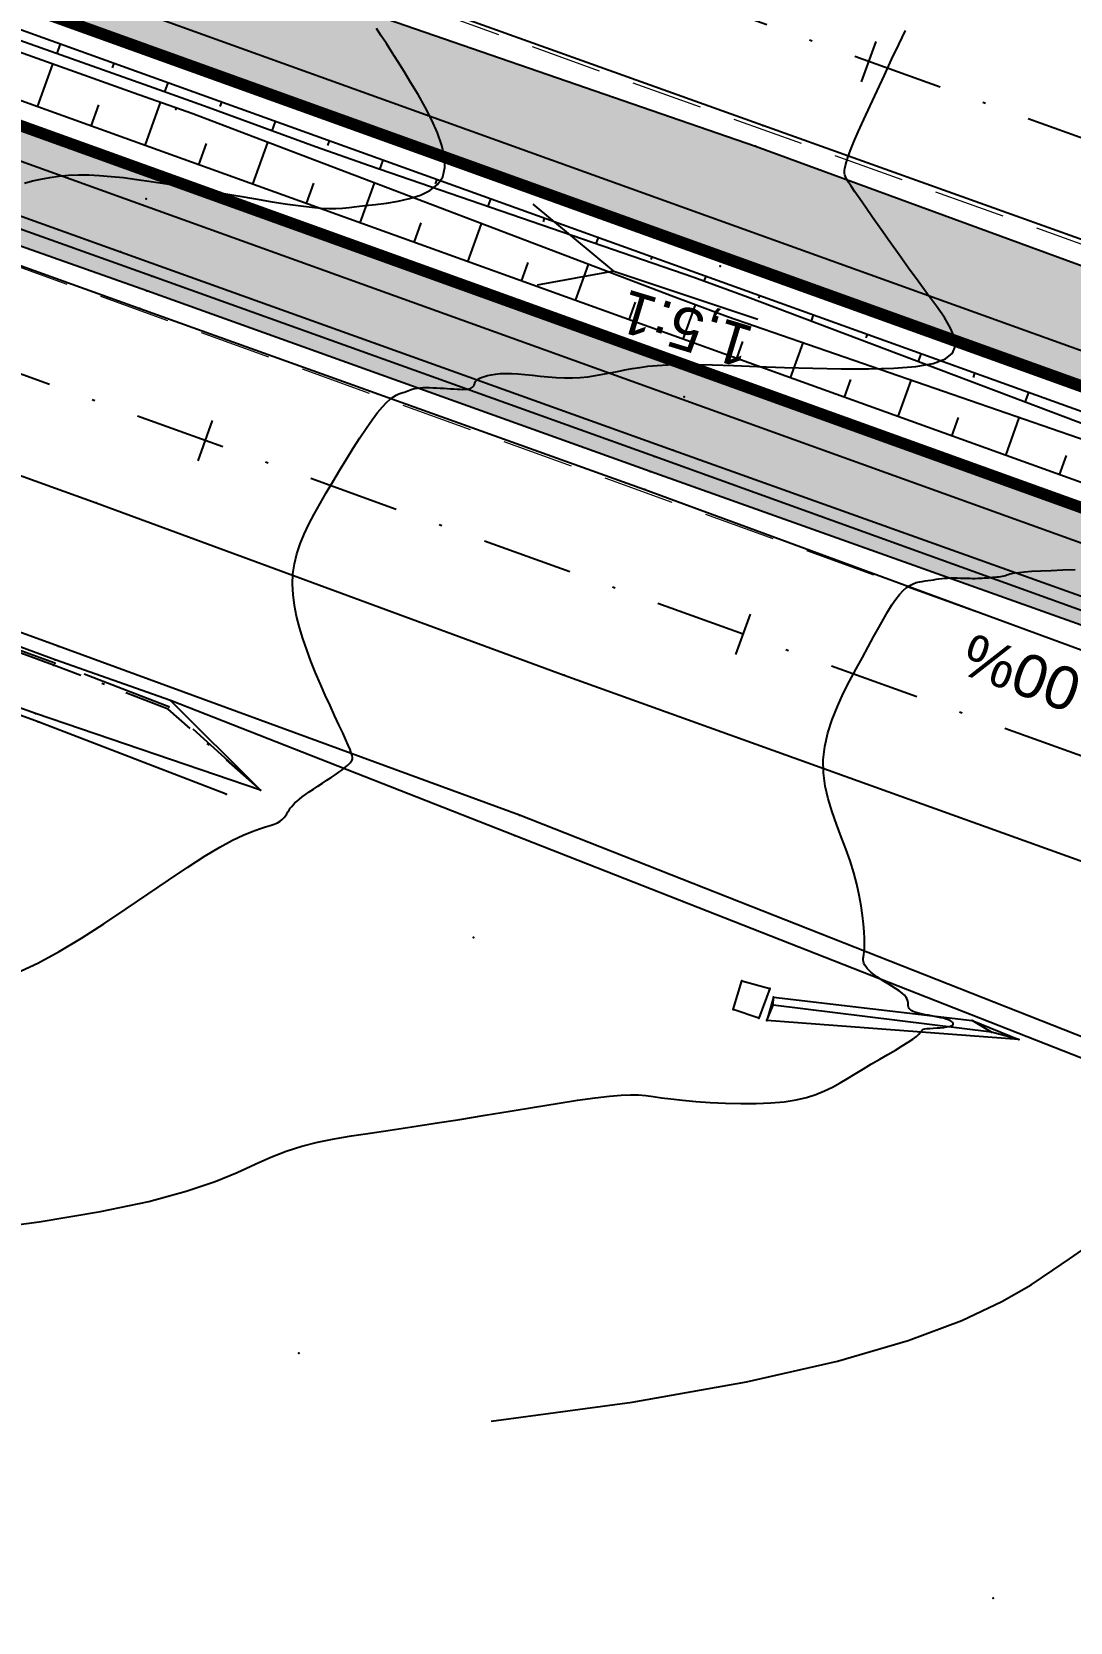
# Model space of a CAD drawing. Header units: metres. Extents: x 820373 to 834957, y 7564678 to 7566875.
# Drawn here: x 821562.4 to 821598.8, y 7564844.2 to 7564899.8 of the extents above; entities that cross this region are included whole.
import ezdxf
from ezdxf.enums import TextEntityAlignment as Align

# ---------------------------------------------------------------- set-up
doc = ezdxf.new("R2010")
doc.units = ezdxf.units.M
for name, pattern in [('XREF_GEO$0$DASHDOT', [25.4, 12.7, -6.35, 0, -6.35]), ('XREF_GEO$0$DASHED2', [0.375, 0.25, -0.125]), ('XREF_GEO$0$DGNStyle3', [83.551646, 59.679747, -23.871899]), ('XREF_TOP$0$DASHDOT', [25.4, 12.7, -6.35, 0, -6.35])]:
    doc.linetypes.add(name, pattern=pattern)
for name, color, linetype in [('XREF_GEO$0$F-HZ-ACOSTAMENTO', 73, 'Continuous'), ('XREF_GEO$0$F-HZ-BARREIRA', 107, 'Continuous'), ('XREF_GEO$0$F-HZ-BORDO', 165, 'Continuous'), ('XREF_GEO$0$F-HZ-EIXO', 42, 'XREF_GEO$0$DASHDOT'), ('XREF_GEO$0$F-HZ-ESTACA', 73, 'Continuous'), ('XREF_GEO$0$F-HZ-OFFSET', 11, 'Continuous'), ('XREF_GEO$0$F-HZ-OFFSET-ATERRO', 42, 'Continuous'), ('XREF_GEO$0$F-HZ-SUPER', 42, 'Continuous'), ('XREF_GEO$0$F-HZ-TEXTO', 73, 'Continuous'), ('XREF_PAV$0$P-TH01_FXAD_227.95_237.15_C_PAV.TIPO-V', 214, 'Continuous'), ('XREF_PAV$0$P-TH01_FXAD_230.75_240.70_D_PAV.TIPO-V', 214, 'Continuous'), ('XREF_TOP$0$T-HD-VALETA_SARJETA', 132, 'Continuous'), ('XREF_TOP$0$T-HM-COTA', 252, 'Continuous'), ('XREF_TOP$0$T-HM-CURVA_INTERMEDIÁRIA', 252, 'Continuous'), ('XREF_TOP$0$T-HM-CURVA_MESTRA', 23, 'Continuous'), ('XREF_TOP$0$T-IU-CAIXA', 23, 'Continuous'), ('XREF_TOP$0$T-OA-DEFENSA', 31, 'Continuous'), ('XREF_TOP$0$T-SI-FAIXA', 23, 'Continuous'), ('XREF_TOP$0$T-SV-CALÇAMENTO', 23, 'Continuous'), ('XREF_TOP$0$T-SV-GUARD_RAIL', 23, 'Continuous'), ('XREF_TOP$0$T-SV-GUIA', 23, 'XREF_TOP$0$DASHDOT'), ('XREF_TOP$0$T-SV-PÉ_GUIA', 23, 'XREF_TOP$0$DASHDOT'), ('XREF_TOP$0$T-SV-RUA_PAVIMENTADA', 23, 'Continuous')]:
    doc.layers.add(name, color=color, linetype=linetype)
doc.layers.add('XREF_GEO$0$F-HZ-ARRED-VALETA', color=11, linetype='Continuous', lineweight=0)
doc.layers.add('XREF_GEO$0$F-HZ-FAIXA', color=11, linetype='XREF_GEO$0$DGNStyle3', lineweight=0)
doc.styles.add('XREF_GEO$0$ARIAL', font='arial.ttf')

# ---------------------------------------------------------------- blocks, each defined once
blk = doc.blocks.new('XREF_TOP$0$PONTO')
at = {"layer": 'XREF_TOP$0$T-HM-COTA'}
blk.add_point((0, 0), dxfattribs=at)
blk = doc.blocks.new('XREF_TOP')
at = {"layer": 'XREF_TOP$0$T-OA-DEFENSA', "transparency": 33554610}
h = blk.add_hatch(dxfattribs=at)
h.set_pattern_fill('AR-CONC', color=256, scale=0.25)
h.set_pattern_definition([(50, (0, 0), (1.7931504565, -0.15688033746), [0.1875, -2.0625]), (355, (0, 0), (-0.34687833403, 1.88048033425), [0.15, -1.65]), (100.45144446, (0.1494, -0.013), (1.4462721168, 1.72359997742), [0.15935048, -1.75285528]), (46.1842, (0, 0.5), (2.6681033267, -0.413798202), [0.28125, -3.09375]), (96.63563549, (0.2223, 0.4655), (2.3366548642, 2.4352965019), [0.239025855, -2.6292844]), (351.18416399, (0, 0.5), (2.3366548626, 2.4352965007), [0.225, -2.4750000025]), (21, (0.25, 0.375), (1.4922676303, -1.00654722666), [0.1875, -2.0625]), (326, (0.25, 0.375), (0.6082883298, 1.8128751126), [0.15, -1.65]), (71.45144474, (0.3744, 0.2911), (2.10055594182, 0.806327882), [0.159350475, -1.75285528]), (37.5, (0, 0), (0.030399638293, 0.83223463458), [0, -1.63, 0, -1.675, 0, -1.65625]), (7.5, (0, 0), (0.65767384361, 0.98602927971), [0, -0.955, 0, -1.5925, 0, -0.63125]), (327.5, (-0.5575, 0), (1.33455609043, -0.056387179336), [0, -0.625, 0, -1.95, 0, -2.5875]), (317.5, (-0.8075, 0), (1.45796542336, 0.25026245583), [0, -0.8125, 0, -1.295, 0, -1.8375])])
h.paths.add_polyline_path([(821172.574, 7565033.444), (821172.429, 7565033.04), (821190.536, 7565026.586), (821208.404, 7565020.208), (821226.574, 7565013.634), (821246.931, 7565006.231), (821265.304, 7564999.639), (821282.189, 7564993.678), (821304.076, 7564985.676), (821321.881, 7564979.311), (821341.651, 7564972.154), (821360.312, 7564965.422), (821378.22, 7564959.057), (821396.629, 7564952.39), (821418.184, 7564944.679), (821437.102, 7564937.89), (821455.234, 7564931.345), (821474.165, 7564924.527), (821491.7, 7564918.232), (821509.747, 7564911.684), (821528.163, 7564905.101), (821548.58, 7564897.727), (821566.649, 7564891.261), (821584.234, 7564884.946), (821607.538, 7564876.54), (821625.681, 7564869.957), (821643.393, 7564863.626), (821662.119, 7564856.809), (821680.072, 7564850.545), (821701.679, 7564842.692), (821720.022, 7564836.174), (821738.15, 7564829.562), (821756.034, 7564823.201), (821773.408, 7564816.895), (821796.267, 7564808.374), (821809.665, 7564803.38), (821809.93, 7564803.685), (821795.731, 7564808.991), (821773.86, 7564817.146), (821755.213, 7564823.876), (821737.897, 7564830.132), (821718.44, 7564837.056), (821701.072, 7564843.311), (821678.007, 7564851.629), (821661.079, 7564857.674), (821641.585, 7564864.709), (821624.397, 7564870.958), (821606.792, 7564877.336), (821584.88, 7564885.176), (821565.558, 7564892.111), (821548.772, 7564898.134), (821529.124, 7564905.299), (821509.708, 7564912.285), (821489.689, 7564919.488), (821471.871, 7564925.977), (821453.576, 7564932.462), (821436.443, 7564938.613), (821417.687, 7564945.326), (821394.707, 7564953.597), (821377.621, 7564959.792), (821359.587, 7564966.28), (821340.149, 7564973.165), (821322.365, 7564979.56), (821301.966, 7564986.976), (821282.242, 7564994.094), (821263.992, 7565000.725), (821245.445, 7565007.414), (821226.056, 7565014.586), (821208.678, 7565020.567), (821189.899, 7565027.261)])
at = {"layer": 'XREF_TOP$0$T-HD-VALETA_SARJETA'}
for points in [[(821584.079, 7564884.425, 839.466), (821566.468, 7564890.746, 838.472), (821548.419, 7564897.121, 837.385), (821548.58, 7564897.727, 837.289)], [(821570.452, 7564873.281, 838.939), (821567.296, 7564876.416, 838.658), (821563.271, 7564877.832, 838.397), (821543.512, 7564885.12, 837.2), (821524.625, 7564891.765, 836.162)], [(821809.665, 7564803.38, 851.144), (821809.528, 7564803.153, 851.119), (821796.225, 7564808.081, 850.588), (821773.322, 7564816.464, 849.592), (821755.951, 7564822.705, 848.805), (821737.905, 7564829.178, 847.945), (821719.889, 7564835.708, 847.039), (821701.472, 7564842.254, 845.998), (821679.836, 7564850.1, 844.741), (821662.013, 7564856.466, 843.667), (821643.271, 7564863.14, 842.629), (821625.457, 7564869.557, 841.616), (821607.368, 7564876.121, 840.667), (821584.079, 7564884.425, 839.466)], [(821588.397, 7564866.037, 839.687), (821595.339, 7564865.217, 840.1)], [(821596.025, 7564864.814, 840.17), (821588.379, 7564865.762, 839.097)], [(821596.973, 7564864.553, 840.19), (821588.167, 7564865.216, 839.665)]]:
    blk.add_polyline3d(points, dxfattribs=at)
for points in [[(821588.167, 7564865.216, 839.665), (821588.379, 7564865.762, 839.097), (821588.397, 7564866.037, 839.687)], [(821596.973, 7564864.553, 840.19), (821596.025, 7564864.814, 840.17), (821595.339, 7564865.217, 840.1)]]:
    blk.add_polyline3d(points, close=True, dxfattribs=at)
at = {"layer": 'XREF_TOP$0$T-HM-CURVA_INTERMEDIÁRIA', "flags": 128}
for points in [[(821562.198, 7564894.518), (821562.473, 7564894.589), (821562.766, 7564894.653), (821563.076, 7564894.71), (821563.4, 7564894.755), (821563.736, 7564894.787), (821564.082, 7564894.802), (821564.443, 7564894.8), (821564.823, 7564894.783), (821565.226, 7564894.751), (821565.658, 7564894.705), (821566.124, 7564894.644), (821566.627, 7564894.571), (821567.174, 7564894.485), (821567.764, 7564894.387), (821568.386, 7564894.282), (821569.023, 7564894.173), (821569.659, 7564894.064), (821570.277, 7564893.96), (821570.86, 7564893.864), (821571.393, 7564893.781), (821571.859, 7564893.715), (821572.247, 7564893.668), (821572.569, 7564893.639), (821572.844, 7564893.627), (821573.088, 7564893.629), (821573.32, 7564893.642), (821573.557, 7564893.665), (821573.816, 7564893.695), (821574.116, 7564893.729), (821574.468, 7564893.768), (821574.858, 7564893.817), (821575.264, 7564893.884), (821575.666, 7564893.975), (821576.044, 7564894.098), (821576.376, 7564894.26), (821576.642, 7564894.47), (821576.822, 7564894.733), (821576.899, 7564895.055), (821576.885, 7564895.426), (821576.793, 7564895.835), (821576.64, 7564896.27), (821576.44, 7564896.719), (821576.209, 7564897.169), (821575.962, 7564897.61), (821575.714, 7564898.028), (821575.478, 7564898.416), (821575.257, 7564898.771), (821575.049, 7564899.097), (821574.854, 7564899.396), (821574.673, 7564899.67), (821574.504, 7564899.92)], [(821561.921, 7564866.889), (821562.663, 7564867.225), (821563.409, 7564867.633), (821564.183, 7564868.098), (821564.969, 7564868.601), (821565.751, 7564869.121), (821566.512, 7564869.639), (821567.236, 7564870.134), (821567.907, 7564870.586), (821568.509, 7564870.975), (821569.03, 7564871.287), (821569.473, 7564871.527), (821569.846, 7564871.707), (821570.157, 7564871.837), (821570.413, 7564871.929), (821570.622, 7564871.995), (821570.792, 7564872.044), (821570.93, 7564872.09), (821571.044, 7564872.14), (821571.137, 7564872.195), (821571.213, 7564872.255), (821571.275, 7564872.319), (821571.327, 7564872.384), (821571.371, 7564872.45), (821571.411, 7564872.516), (821571.451, 7564872.581), (821571.493, 7564872.643), (821571.54, 7564872.705), (821571.593, 7564872.766), (821571.654, 7564872.829), (821571.727, 7564872.895), (821571.811, 7564872.966), (821571.91, 7564873.043), (821572.025, 7564873.127), (821572.157, 7564873.219), (821572.302, 7564873.317), (821572.456, 7564873.419), (821572.614, 7564873.523), (821572.771, 7564873.626), (821572.922, 7564873.725), (821573.062, 7564873.818), (821573.187, 7564873.904), (821573.292, 7564873.979), (821573.38, 7564874.045), (821573.451, 7564874.103), (821573.508, 7564874.153), (821573.553, 7564874.197), (821573.588, 7564874.237), (821573.615, 7564874.272), (821573.636, 7564874.306), (821573.653, 7564874.338), (821573.663, 7564874.375), (821573.664, 7564874.423), (821573.653, 7564874.489), (821573.627, 7564874.577), (821573.584, 7564874.695), (821573.521, 7564874.849), (821573.434, 7564875.044), (821573.324, 7564875.285), (821573.192, 7564875.569), (821573.044, 7564875.887), (821572.884, 7564876.235), (821572.716, 7564876.605), (821572.546, 7564876.991), (821572.378, 7564877.388), (821572.216, 7564877.788), (821572.065, 7564878.187), (821571.928, 7564878.583), (821571.809, 7564878.974), (821571.71, 7564879.361), (821571.636, 7564879.742), (821571.588, 7564880.117), (821571.57, 7564880.485), (821571.586, 7564880.845), (821571.637, 7564881.198), (821571.721, 7564881.545), (821571.836, 7564881.89), (821571.978, 7564882.235), (821572.144, 7564882.584), (821572.33, 7564882.938), (821572.534, 7564883.302), (821572.752, 7564883.678), (821572.982, 7564884.066), (821573.218, 7564884.461), (821573.457, 7564884.854), (821573.695, 7564885.236), (821573.927, 7564885.599), (821574.149, 7564885.934), (821574.356, 7564886.232), (821574.546, 7564886.485), (821574.713, 7564886.687), (821574.861, 7564886.843), (821574.989, 7564886.959), (821575.102, 7564887.042), (821575.2, 7564887.099), (821575.286, 7564887.137), (821575.362, 7564887.164), (821575.43, 7564887.185), (821575.492, 7564887.206), (821575.551, 7564887.229), (821575.607, 7564887.251), (821575.665, 7564887.274), (821575.725, 7564887.295), (821575.79, 7564887.314), (821575.862, 7564887.331), (821575.944, 7564887.344), (821576.036, 7564887.354), (821576.138, 7564887.359), (821576.247, 7564887.362), (821576.363, 7564887.361), (821576.484, 7564887.358), (821576.608, 7564887.353), (821576.733, 7564887.346), (821576.858, 7564887.338), (821576.981, 7564887.33), (821577.101, 7564887.321), (821577.216, 7564887.313), (821577.326, 7564887.306), (821577.428, 7564887.301), (821577.522, 7564887.299), (821577.607, 7564887.301), (821577.68, 7564887.307), (821577.742, 7564887.318), (821577.794, 7564887.334), (821577.835, 7564887.352), (821577.868, 7564887.374), (821577.893, 7564887.398), (821577.912, 7564887.424), (821577.926, 7564887.45), (821577.936, 7564887.476), (821577.944, 7564887.501), (821577.952, 7564887.526), (821577.961, 7564887.551), (821577.975, 7564887.576), (821577.997, 7564887.602), (821578.027, 7564887.629), (821578.069, 7564887.657), (821578.125, 7564887.687), (821578.198, 7564887.72), (821578.287, 7564887.752), (821578.395, 7564887.783), (821578.521, 7564887.812), (821578.666, 7564887.835), (821578.831, 7564887.851), (821579.017, 7564887.859), (821579.225, 7564887.857), (821579.453, 7564887.843), (821579.7, 7564887.821), (821579.961, 7564887.794), (821580.234, 7564887.765), (821580.514, 7564887.738), (821580.797, 7564887.716), (821581.081, 7564887.703), (821581.361, 7564887.702), (821581.634, 7564887.716), (821581.902, 7564887.743), (821582.165, 7564887.78), (821582.425, 7564887.825), (821582.682, 7564887.874), (821582.939, 7564887.926), (821583.196, 7564887.977), (821583.455, 7564888.026), (821583.72, 7564888.069), (821584.004, 7564888.105), (821584.322, 7564888.134), (821584.691, 7564888.154), (821585.126, 7564888.166), (821585.644, 7564888.167), (821586.26, 7564888.158), (821586.99, 7564888.137), (821587.84, 7564888.104), (821588.779, 7564888.068), (821589.766, 7564888.035), (821590.759, 7564888.013), (821591.719, 7564888.012), (821592.604, 7564888.038), (821593.372, 7564888.101), (821593.984, 7564888.208), (821594.408, 7564888.364), (821594.658, 7564888.57), (821594.756, 7564888.821), (821594.726, 7564889.114), (821594.59, 7564889.445), (821594.372, 7564889.81), (821594.095, 7564890.207), (821593.782, 7564890.632), (821593.453, 7564891.08), (821593.119, 7564891.542), (821592.787, 7564892.005), (821592.464, 7564892.46), (821592.158, 7564892.894), (821591.875, 7564893.297), (821591.624, 7564893.659), (821591.411, 7564893.967), (821591.242, 7564894.213), (821591.114, 7564894.405), (821591.02, 7564894.55), (821590.956, 7564894.658), (821590.915, 7564894.738), (821590.893, 7564894.799), (821590.884, 7564894.85), (821590.882, 7564894.899), (821590.883, 7564894.957), (821590.892, 7564895.031), (821590.912, 7564895.131), (821590.949, 7564895.264), (821591.007, 7564895.44), (821591.091, 7564895.667), (821591.207, 7564895.954), (821591.36, 7564896.309), (821591.551, 7564896.736), (821591.773, 7564897.222), (821592.016, 7564897.746), (821592.272, 7564898.29), (821592.528, 7564898.835), (821592.777, 7564899.361), (821593.007, 7564899.849)], [(821578.523, 7564851.205), (821583.448, 7564851.869), (821587.447, 7564852.575), (821590.63, 7564853.3), (821593.107, 7564854.025), (821594.988, 7564854.726), (821596.384, 7564855.384), (821597.405, 7564855.976), (821598.161, 7564856.482), (821598.748, 7564856.886), (821599.199, 7564857.194)]]:
    blk.add_lwpolyline(points, dxfattribs=at)
at = {"layer": 'XREF_TOP$0$T-HM-CURVA_MESTRA', "flags": 128}
blk.add_lwpolyline([(821560.034, 7564857.832), (821562.707, 7564858.177), (821564.851, 7564858.533), (821566.541, 7564858.891), (821567.852, 7564859.244), (821568.86, 7564859.583), (821569.639, 7564859.901), (821570.265, 7564860.189), (821570.814, 7564860.44), (821571.349, 7564860.648), (821571.89, 7564860.819), (821572.445, 7564860.959), (821573.024, 7564861.078), (821573.635, 7564861.183), (821574.287, 7564861.283), (821574.987, 7564861.384), (821575.745, 7564861.496), (821576.564, 7564861.623), (821577.426, 7564861.762), (821578.307, 7564861.907), (821579.182, 7564862.052), (821580.029, 7564862.192), (821580.823, 7564862.32), (821581.541, 7564862.43), (821582.159, 7564862.517), (821582.661, 7564862.576), (821583.065, 7564862.61), (821583.395, 7564862.621), (821583.676, 7564862.614), (821583.933, 7564862.592), (821584.19, 7564862.559), (821584.474, 7564862.519), (821584.809, 7564862.475), (821585.213, 7564862.431), (821585.676, 7564862.391), (821586.182, 7564862.356), (821586.714, 7564862.331), (821587.255, 7564862.317), (821587.789, 7564862.319), (821588.298, 7564862.339), (821588.768, 7564862.38), (821589.184, 7564862.444), (821589.552, 7564862.529), (821589.88, 7564862.634), (821590.179, 7564862.756), (821590.457, 7564862.891), (821590.723, 7564863.039), (821590.986, 7564863.196), (821591.256, 7564863.36), (821591.538, 7564863.529), (821591.827, 7564863.699), (821592.116, 7564863.867), (821592.396, 7564864.031), (821592.66, 7564864.186), (821592.899, 7564864.33), (821593.105, 7564864.46), (821593.271, 7564864.572), (821593.392, 7564864.664), (821593.473, 7564864.738), (821593.526, 7564864.796), (821593.559, 7564864.84), (821593.582, 7564864.873), (821593.605, 7564864.897), (821593.637, 7564864.913), (821593.688, 7564864.925), (821593.766, 7564864.935), (821593.865, 7564864.944), (821593.979, 7564864.951), (821594.103, 7564864.96), (821594.228, 7564864.969), (821594.348, 7564864.98), (821594.457, 7564864.995), (821594.547, 7564865.013), (821594.614, 7564865.035), (821594.657, 7564865.061), (821594.678, 7564865.09), (821594.679, 7564865.12), (821594.661, 7564865.152), (821594.625, 7564865.184), (821594.574, 7564865.215), (821594.508, 7564865.244), (821594.43, 7564865.271), (821594.341, 7564865.296), (821594.244, 7564865.319), (821594.14, 7564865.341), (821594.032, 7564865.361), (821593.923, 7564865.381), (821593.814, 7564865.401), (821593.708, 7564865.421), (821593.607, 7564865.441), (821593.511, 7564865.463), (821593.423, 7564865.486), (821593.344, 7564865.51), (821593.275, 7564865.538), (821593.216, 7564865.568), (821593.171, 7564865.602), (821593.138, 7564865.64), (821593.12, 7564865.683), (821593.111, 7564865.73), (821593.107, 7564865.781), (821593.102, 7564865.837), (821593.092, 7564865.897), (821593.07, 7564865.961), (821593.033, 7564866.029), (821592.975, 7564866.101), (821592.892, 7564866.177), (821592.788, 7564866.255), (821592.668, 7564866.336), (821592.537, 7564866.419), (821592.401, 7564866.502), (821592.265, 7564866.585), (821592.134, 7564866.668), (821592.013, 7564866.748), (821591.906, 7564866.826), (821591.814, 7564866.902), (821591.736, 7564866.974), (821591.672, 7564867.043), (821591.621, 7564867.109), (821591.582, 7564867.172), (821591.554, 7564867.23), (821591.538, 7564867.285), (821591.532, 7564867.336), (821591.534, 7564867.389), (821591.542, 7564867.449), (821591.552, 7564867.524), (821591.563, 7564867.619), (821591.573, 7564867.739), (821591.578, 7564867.892), (821591.576, 7564868.083), (821591.565, 7564868.317), (821591.543, 7564868.59), (821591.507, 7564868.898), (821591.457, 7564869.237), (821591.391, 7564869.601), (821591.306, 7564869.986), (821591.201, 7564870.388), (821591.073, 7564870.801), (821590.924, 7564871.222), (821590.762, 7564871.649), (821590.598, 7564872.084), (821590.444, 7564872.524), (821590.309, 7564872.97), (821590.205, 7564873.423), (821590.144, 7564873.88), (821590.136, 7564874.343), (821590.188, 7564874.811), (821590.295, 7564875.28), (821590.445, 7564875.747), (821590.629, 7564876.207), (821590.837, 7564876.658), (821591.059, 7564877.096), (821591.285, 7564877.517), (821591.504, 7564877.916), (821591.708, 7564878.292), (821591.898, 7564878.642), (821592.074, 7564878.966), (821592.238, 7564879.26), (821592.391, 7564879.525), (821592.536, 7564879.759), (821592.672, 7564879.961), (821592.803, 7564880.128), (821592.929, 7564880.262), (821593.05, 7564880.365), (821593.168, 7564880.443), (821593.281, 7564880.498), (821593.391, 7564880.537), (821593.497, 7564880.563), (821593.6, 7564880.581), (821593.701, 7564880.596), (821593.798, 7564880.611), (821593.894, 7564880.626), (821593.989, 7564880.641), (821594.084, 7564880.656), (821594.181, 7564880.669), (821594.279, 7564880.681), (821594.38, 7564880.691), (821594.485, 7564880.698), (821594.594, 7564880.701), (821594.706, 7564880.703), (821594.821, 7564880.702), (821594.935, 7564880.699), (821595.048, 7564880.696), (821595.157, 7564880.693), (821595.262, 7564880.69), (821595.361, 7564880.688), (821595.453, 7564880.688), (821595.539, 7564880.689), (821595.619, 7564880.692), (821595.695, 7564880.695), (821595.768, 7564880.7), (821595.839, 7564880.705), (821595.911, 7564880.711), (821595.983, 7564880.718), (821596.056, 7564880.724), (821596.13, 7564880.731), (821596.204, 7564880.738), (821596.276, 7564880.746), (821596.344, 7564880.756), (821596.407, 7564880.766), (821596.465, 7564880.778), (821596.515, 7564880.792), (821596.558, 7564880.807), (821596.603, 7564880.824), (821596.657, 7564880.842), (821596.732, 7564880.861), (821596.836, 7564880.88), (821596.98, 7564880.898), (821597.173, 7564880.917), (821597.425, 7564880.935), (821597.741, 7564880.951), (821598.11, 7564880.966), (821598.519, 7564880.981), (821598.951, 7564880.994)], dxfattribs=at)
at = {"layer": 'XREF_TOP$0$T-IU-CAIXA'}
blk.add_polyline3d([(821587.886, 7564865.307, 839.786), (821586.979, 7564865.603, 839.799), (821587.292, 7564866.606, 839.797), (821588.263, 7564866.34, 839.8)], close=True, dxfattribs=at)
at = {"layer": 'XREF_TOP$0$T-OA-DEFENSA', "ltscale": 22}
for points in [[(821172.574, 7565033.444, 814.515), (821189.899, 7565027.261, 814.889), (821208.678, 7565020.567, 815.783), (821226.056, 7565014.586, 816.584), (821245.445, 7565007.414, 817.889), (821263.992, 7565000.725, 819.115), (821282.242, 7564994.094, 820.143), (821301.966, 7564986.976, 821.385), (821322.365, 7564979.56, 822.851), (821340.149, 7564973.165, 824.098), (821359.587, 7564966.28, 825.276), (821377.621, 7564959.792, 826.455), (821394.707, 7564953.597, 827.569), (821417.687, 7564945.326, 829.026), (821436.443, 7564938.613, 830.305), (821453.576, 7564932.462, 831.362), (821471.871, 7564925.977, 832.557), (821489.689, 7564919.488, 833.721), (821509.708, 7564912.285, 834.968), (821529.124, 7564905.299, 836.286), (821548.772, 7564898.134, 837.308), (821565.558, 7564892.111, 838.292), (821584.88, 7564885.176, 839.396)], [(821584.88, 7564885.176, 839.396), (821606.792, 7564877.336, 840.516)], [(821607.538, 7564876.54, 840.619), (821584.234, 7564884.946, 839.373), (821566.649, 7564891.261, 838.352), (821548.58, 7564897.727, 837.289), (821528.163, 7564905.101, 836.226), (821509.747, 7564911.684, 835.021), (821491.7, 7564918.232, 833.872), (821474.165, 7564924.527, 832.691), (821455.234, 7564931.345, 831.509), (821437.102, 7564937.89, 830.37), (821418.184, 7564944.679, 829.124), (821396.629, 7564952.39, 827.729), (821378.22, 7564959.057, 826.484), (821360.312, 7564965.422, 825.349), (821341.651, 7564972.154, 824.191), (821321.881, 7564979.311, 822.901), (821304.076, 7564985.676, 821.656), (821282.189, 7564993.678, 820.209), (821265.304, 7564999.639, 819.077), (821246.931, 7565006.231, 817.844), (821226.574, 7565013.634, 816.56), (821208.404, 7565020.208, 815.655), (821190.536, 7565026.586, 814.953), (821172.429, 7565033.04, 814.416)]]:
    blk.add_polyline3d(points, dxfattribs=at)
at = {"layer": 'XREF_TOP$0$T-SI-FAIXA'}
for points in [[(821588.019, 7564896.526, 838.829), (821569.973, 7564902.998, 837.81), (821552.072, 7564909.415, 836.856), (821533.519, 7564916.088, 836.128), (821514.437, 7564922.827, 834.984), (821493.554, 7564930.411, 833.636), (821476.544, 7564936.524, 832.57), (821457.645, 7564943.304, 831.308), (821439.852, 7564949.719, 830.132), (821421.792, 7564956.182, 828.846), (821399.626, 7564964.153, 827.379), (821382.18, 7564970.476, 826.183), (821363.572, 7564977.084, 825.051), (821344.531, 7564983.752, 823.836), (821326.167, 7564990.459, 822.72), (821304.706, 7564998.109, 821.315), (821286.99, 7565004.676, 820.186), (821267.732, 7565011.534, 819.001), (821249.958, 7565018.027, 817.898), (821229.973, 7565025.225, 816.617), (821211.943, 7565031.704, 815.938), (821193.611, 7565038.35, 815.12), (821176.559, 7565044.518, 814.944)], [(821172.022, 7565031.911, 814.53), (821190.125, 7565025.402, 815.088), (821207.794, 7565019.106, 815.798), (821226.115, 7565012.596, 816.722), (821246.427, 7565005.202, 817.992), (821264.988, 7564998.495, 819.194), (821281.359, 7564992.906, 820.284), (821299.196, 7564986.461, 821.453), (821321.688, 7564978.353, 823.022), (821341.431, 7564970.981, 824.336), (821359.829, 7564964.457, 825.476), (821377.965, 7564957.897, 826.63), (821396.162, 7564951.372, 827.868), (821417.705, 7564943.599, 829.258), (821436.631, 7564936.789, 830.498), (821454.933, 7564930.177, 831.64), (821473.796, 7564923.399, 832.834), (821491.178, 7564917.152, 833.982), (821509.224, 7564910.571, 835.169), (821527.683, 7564903.953, 836.376), (821548.369, 7564896.564, 837.45), (821566.224, 7564890.124, 838.497), (821583.895, 7564883.794, 839.535)], [(821356.915, 7564958.134, 825.499), (821375.34, 7564951.489, 826.709), (821393.343, 7564945.028, 827.87), (821412.07, 7564938.276, 829.085), (821430.98, 7564931.49, 830.329), (821450.81, 7564924.288, 831.604), (821468.733, 7564917.895, 832.716), (821487.449, 7564911.171, 833.86), (821506.107, 7564904.41, 835.025), (821515.256, 7564901.15, 835.656), (821526.839, 7564896.925, 836.452), (821545.772, 7564890.155, 837.441), (821564.697, 7564883.325, 838.623), (821581.073, 7564877.3, 839.573)], [(821579.515, 7564872.404, 839.313), (821563.374, 7564878.318, 838.443), (821543.592, 7564885.505, 837.211), (821524.726, 7564892.313, 836.186), (821520.863, 7564893.818, 835.916), (821516.96, 7564895.219, 835.648), (821513.021, 7564896.513, 835.381), (821509.048, 7564897.7, 835.115), (821505.043, 7564898.78, 834.851), (821501.113, 7564899.728, 834.595), (821497.157, 7564900.572, 834.34), (821493.181, 7564901.311, 834.086), (821489.187, 7564901.945, 833.833), (821485.177, 7564902.474, 833.582), (821481.019, 7564902.849, 833.316), (821476.853, 7564903.114, 833.062), (821472.68, 7564903.266, 832.819), (821468.503, 7564903.307, 832.588), (821464.319, 7564903.244, 832.367), (821460.052, 7564903.048, 832.155), (821455.783, 7564902.743, 831.955), (821451.524, 7564902.321, 831.766), (821447.277, 7564901.783, 831.59), (821443.046, 7564901.128, 831.426)], [(821854.116, 7564800.967, 852.014), (821854.112, 7564800.969, 852.014), (821836.326, 7564807.429, 851.414), (821817.256, 7564814.336, 850.74), (821799.779, 7564820.585, 849.953), (821776.872, 7564828.949, 848.981), (821759.28, 7564835.166, 848.161), (821741.395, 7564841.58, 847.254), (821722.358, 7564848.361, 846.254), (821704.98, 7564854.545, 845.271), (821682.487, 7564862.582, 843.994), (821664.411, 7564869.052, 843.01), (821646.388, 7564875.488, 841.973), (821628.16, 7564882.08, 841.095), (821610.18, 7564888.596, 840.135), (821588.019, 7564896.526, 838.829)], [(821583.895, 7564883.794, 839.535), (821607.03, 7564875.292, 840.736), (821625.105, 7564868.828, 841.664), (821642.745, 7564862.413, 842.68), (821661.673, 7564855.618, 843.743), (821679.443, 7564849.149, 844.777), (821701.059, 7564841.316, 846.037), (821719.471, 7564834.715, 847.091), (821737.428, 7564828.202, 847.984), (821755.499, 7564821.669, 848.858), (821772.923, 7564815.467, 849.638), (821795.88, 7564807.241, 850.635), (821812.266, 7564801.35, 851.29), (821830.856, 7564794.721, 851.929), (821847.926, 7564788.467, 852.514), (821849.419, 7564787.915, 852.552)], [(821581.073, 7564877.3, 839.573), (821604.62, 7564868.839, 840.773), (821622.837, 7564862.212, 841.711), (821640.69, 7564855.753, 842.725), (821659.647, 7564848.985, 843.811), (821677.54, 7564842.533, 844.847), (821697.005, 7564835.479, 845.967), (821717.149, 7564828.248, 847.096), (821734.999, 7564821.718, 848.009), (821753.351, 7564815.157, 848.874), (821770.322, 7564809.043, 849.616), (821793.554, 7564800.664, 850.633), (821809.953, 7564794.828, 851.314), (821828.583, 7564788.093, 851.954), (821845.94, 7564781.791, 852.492), (821847.063, 7564781.369, 852.523)], [(821732.832, 7564796.647, 844.955), (821709.408, 7564809.009, 844.854), (821690.191, 7564819.037, 844.552), (821672.044, 7564828.584, 844.151), (821655.389, 7564837.337, 843.508), (821636.793, 7564847.122, 842.494), (821619.749, 7564855.617, 841.473), (821602.614, 7564863.299, 840.618), (821579.515, 7564872.404, 839.313)]]:
    blk.add_polyline3d(points, dxfattribs=at)
at = {"layer": 'XREF_TOP$0$T-SV-CALÇAMENTO'}
blk.add_polyline3d([(821570.452, 7564873.281, 838.939), (821562.579, 7564875.955, 838.536), (821542.627, 7564883.121, 837.396), (821523.419, 7564889.84, 836.23)], dxfattribs=at)
at = {"layer": 'XREF_TOP$0$T-SV-GUARD_RAIL'}
blk.add_polyline3d([(821569.254, 7564873.138, 838.883), (821562.676, 7564875.664, 838.534), (821542.579, 7564882.989, 837.39), (821526.346, 7564888.488, 836.425)], dxfattribs=at)
at = {"layer": 'XREF_TOP$0$T-SV-GUIA', "ltscale": 0.125}
for p, q in [((821563.214, 7564877.656, 838.507), (821543.431, 7564884.829, 837.292)), ((821567.218, 7564876.112, 838.732), (821563.214, 7564877.656, 838.507)), ((821570.452, 7564873.281, 838.939), (821567.218, 7564876.112, 838.732))]:
    blk.add_line(p, q, dxfattribs=at)
at = {"layer": 'XREF_TOP$0$T-SV-PÉ_GUIA', "ltscale": 0.25}
blk.add_polyline3d([(821570.452, 7564873.281, 838.939), (821567.243, 7564876.19, 838.626), (821563.26, 7564877.725, 838.368), (821543.464, 7564884.862, 837.151), (821524.57, 7564891.592, 836.11)], dxfattribs=at)
at = {"layer": 'XREF_TOP$0$T-SV-RUA_PAVIMENTADA', "ltscale": 22}
for points in [[(821176.302, 7565043.804, 814.742), (821193.345, 7565037.622, 815.117), (821211.612, 7565030.985, 815.928), (821229.565, 7565024.458, 816.758), (821249.496, 7565017.326, 817.65), (821267.645, 7565010.838, 818.978), (821286.787, 7565003.9, 820.107), (821304.889, 7564997.423, 821.311), (821326.014, 7564989.913, 822.696), (821344.074, 7564983.486, 823.774), (821363.37, 7564976.497, 825.014), (821381.915, 7564969.772, 826.16), (821399.271, 7564963.439, 827.344), (821421.515, 7564955.504, 828.798), (821439.579, 7564948.954, 830.064), (821457.399, 7564942.494, 831.285), (821476.254, 7564935.716, 832.534), (821493.198, 7564929.568, 833.58), (821514.215, 7564922.227, 834.947), (821533.171, 7564915.36, 836.095), (821551.728, 7564908.684, 836.818), (821569.565, 7564902.095, 837.73), (821587.764, 7564895.811, 838.818)], [(821587.764, 7564895.811, 838.818), (821609.888, 7564887.7, 840.093), (821627.853, 7564881.085, 841.039), (821646.258, 7564874.63, 841.935), (821664.073, 7564868.051, 842.979), (821682.127, 7564861.698, 843.93), (821704.79, 7564853.621, 845.215), (821722.004, 7564847.361, 846.193), (821740.972, 7564840.626, 847.192), (821758.949, 7564834.152, 848.085), (821776.627, 7564827.875, 848.938), (821799.485, 7564819.619, 849.896), (821819.996, 7564812.319, 850.801)], [(821579.333, 7564871.688, 839.332), (821567.296, 7564876.416, 838.658)], [(821747.893, 7564777.237, 845.068), (821747.125, 7564779.618, 845.05), (821746.163, 7564781.927, 845.032), (821745.015, 7564784.15, 845.015), (821743.688, 7564786.27, 844.998), (821742.19, 7564788.274, 844.982), (821740.524, 7564790.157, 844.966), (821738.707, 7564791.895, 844.95), (821736.753, 7564793.478, 844.935), (821734.675, 7564794.893, 844.92), (821732.487, 7564796.131, 844.905), (821709.11, 7564808.497, 844.825), (821689.959, 7564818.384, 844.547), (821671.929, 7564827.72, 844.108), (821655.609, 7564836.287, 843.547), (821636.557, 7564846.598, 842.467), (821619.569, 7564855.335, 841.465), (821602.379, 7564862.641, 840.562), (821579.333, 7564871.688, 839.332)]]:
    blk.add_polyline3d(points, dxfattribs=at)
at = {"layer": 'XREF_TOP$0$T-HM-COTA'}
for p, rotation in [((821567.49, 7564897.098, 837.395), 160.3219444444443), ((821588.019, 7564896.526, 838.829), 160.3219444444443), ((821587.764, 7564895.811, 838.818), 160.3219444444443), ((821566.451, 7564893.967, 838.157), 160.3219444444443), ((821565.558, 7564892.111, 838.292), 160.3219444444443), ((821586.525, 7564891.61, 838.494), 160.3219444444443), ((821566.649, 7564891.261, 838.352), 160.3219444444443), ((821566.468, 7564890.746, 838.472), 160.3219444444443), ((821566.224, 7564890.124, 838.497), 160.3219444444443), ((821585.268, 7564887.043, 839.186), 160.3219444444443), ((821584.234, 7564884.946, 839.373), 160.3219444444443), ((821584.88, 7564885.176, 839.396), 160.3219444444443), ((821584.079, 7564884.425, 839.466), 160.3219444444443), ((821583.895, 7564883.794, 839.535), 160.3219444444443), ((821564.697, 7564883.325, 838.623), 160.3219444444443), ((821563.374, 7564878.318, 838.443), 160.3219444444443), ((821563.214, 7564877.656, 838.507), 160.3219444444443), ((821563.26, 7564877.725, 838.368), 160.3219444444443), ((821563.271, 7564877.832, 838.397), 160.3219444444443), ((821581.073, 7564877.3, 839.573), 160.3219444444443), ((821562.579, 7564875.955, 838.536), 160.3219444444443), ((821567.218, 7564876.112, 838.732), 160.3219444444443), ((821567.243, 7564876.19, 838.626), 160.3219444444443), ((821567.296, 7564876.416, 838.658), 160.3219444444443), ((821562.676, 7564875.664, 838.534), 160.3219444444443), ((821569.254, 7564873.138, 838.883), 160.3219444444443), ((821570.452, 7564873.281, 838.939), 160.3219444444443), ((821579.515, 7564872.404, 839.313), 160.3219444444443), ((821579.333, 7564871.688, 839.332), 160.3219444444443), ((821577.9, 7564868.121, 839.407), 160.3219444444443), ((821587.292, 7564866.606, 839.797), 160.3219444444443), ((821588.263, 7564866.34, 839.8), 160.3219444444443), ((821588.397, 7564866.037, 839.687), 160.3219444444443), ((821586.979, 7564865.603, 839.799), 160.3219444444443), ((821588.379, 7564865.762, 839.097), 160.3219444444443), ((821587.886, 7564865.307, 839.786), 160.3219444444443), ((821588.167, 7564865.216, 839.665), 160.3219444444443), ((821595.339, 7564865.217, 840.1), 160.3219444444443), ((821596.025, 7564864.814, 840.17), 160.3219444444443), ((821596.973, 7564864.553, 840.19), 160.3219444444443), ((821571.795, 7564853.579, 840.672), 160.3219444444443), ((821596.081, 7564845.009, 841.856), 155.5308333333333)]:
    blk.add_blockref('XREF_TOP$0$PONTO', p, dxfattribs=dict(at, rotation=rotation))
blk = doc.blocks.new('XREF_GEO$0$AeccTickLine')
at = {"layer": 'XREF_GEO$0$F-HZ-ESTACA', "lineweight": -2}
blk.add_line((0, 1), (0, -1), dxfattribs=at)
blk = doc.blocks.new('XREF_GEO')
at = {"layer": 'XREF_GEO$0$F-HZ-ACOSTAMENTO'}
for p, q in [((821850.991, 7564792.285), (821173.579, 7565036.236)), ((821852.48, 7564796.421), (821451.795, 7564940.626))]:
    blk.add_line(p, q, dxfattribs=at)
at = {"layer": 'XREF_GEO$0$F-HZ-ARRED-VALETA', "lineweight": -3, "ltscale": 0.25}
blk.add_line((821818.706, 7564804.974), (821173.917, 7565037.177), dxfattribs=at)
at = {"layer": 'XREF_GEO$0$F-HZ-ARRED-VALETA', "lineweight": -3, "ltscale": 0.25, "flags": 128}
blk.add_lwpolyline([(821820.753, 7564806.777), (821451.456, 7564939.685)], dxfattribs=at)
at = {"layer": 'XREF_GEO$0$F-HZ-BARREIRA', "linetype": 'Continuous', "ltscale": 5, "const_width": 0.38}
for points in [[(821818.01, 7564804.364), (821173.643, 7565036.415)], [(821821.45, 7564807.387), (821451.731, 7564940.447)]]:
    blk.add_lwpolyline(points, dxfattribs=at)
at = {"layer": 'XREF_GEO$0$F-HZ-BORDO'}
blk.add_line((821850.653, 7564791.344), (821173.24, 7565035.295), dxfattribs=at)
blk.add_lwpolyline([(821852.819, 7564797.362), (821452.134, 7564941.567)], dxfattribs=at)
at = {"layer": 'XREF_GEO$0$F-HZ-EIXO', "linetype": 'XREF_GEO$0$DASHDOT', "lineweight": -3, "ltscale": 0.25, "flags": 128}
blk.add_lwpolyline([(821855.189, 7564803.949), (821177.727, 7565047.763)], dxfattribs=at)
at = {"layer": 'XREF_GEO$0$F-HZ-EIXO', "ltscale": 0.25, "flags": 128}
blk.add_lwpolyline([(821848.282, 7564784.757), (821170.87, 7565028.709)], dxfattribs=at)
at = {"layer": 'XREF_GEO$0$F-HZ-FAIXA', "linetype": 'XREF_GEO$0$DASHED2', "ltscale": 10}
blk.add_line((821849.467, 7564788.051), (821172.055, 7565032.002), dxfattribs=at)
at = {"layer": 'XREF_GEO$0$F-HZ-FAIXA', "linetype": 'XREF_GEO$0$DASHED2', "ltscale": 10, "flags": 128}
blk.add_lwpolyline([(821854.004, 7564800.655), (821453.319, 7564944.86, -0.00559), (821390.531, 7564968.253, 0.00559), (821327.597, 7564991.701), (821271.142, 7565012.018, 0.00559), (821207.699, 7565034.053, -0.002741), (821176.608, 7565044.653)], format="xyb", dxfattribs=at)
at = {"layer": 'XREF_GEO$0$F-HZ-OFFSET', "linetype": 'Continuous', "lineweight": -3}
for p, q in [((821563.44, 7564899.383), (821563.321, 7564899.051)), ((821562.649, 7564897.186), (821563.185, 7564898.674)), ((821565.322, 7564898.705), (821565.263, 7564898.543)), ((821567.204, 7564898.028), (821567.089, 7564897.71)), ((821564.531, 7564896.508), (821564.8, 7564897.256)), ((821566.412, 7564895.831), (821566.954, 7564897.333)), ((821569.085, 7564897.351), (821569.028, 7564897.191)), ((821570.967, 7564896.673), (821570.848, 7564896.343)), ((821570.176, 7564894.475), (821570.702, 7564895.937)), ((821572.849, 7564895.996), (821572.789, 7564895.829)), ((821568.294, 7564895.153), (821568.563, 7564895.9)), ((821574.731, 7564895.319), (821574.614, 7564894.994)), ((821572.058, 7564893.798), (821572.315, 7564894.511)), ((821573.939, 7564893.12), (821574.441, 7564894.514)), ((821576.613, 7564894.642), (821576.559, 7564894.493)), ((821578.495, 7564893.964), (821578.397, 7564893.694)), ((821580.376, 7564893.287), (821580.333, 7564893.165)), ((821575.821, 7564892.442), (821576.066, 7564893.122)), ((821577.703, 7564891.765), (821578.18, 7564893.091)), ((821582.258, 7564892.61), (821582.18, 7564892.393)), ((821579.584, 7564891.087), (821579.817, 7564891.733)), ((821581.466, 7564890.41), (821581.919, 7564891.668)), ((821584.14, 7564891.933), (821584.106, 7564891.838)), ((821586.022, 7564891.255), (821585.961, 7564891.086)), ((821587.904, 7564890.578), (821587.871, 7564890.487)), ((821583.348, 7564889.732), (821583.568, 7564890.344)), ((821585.229, 7564889.054), (821585.661, 7564890.253)), ((821589.786, 7564889.901), (821589.709, 7564889.688)), ((821587.111, 7564888.377), (821587.327, 7564888.976)), ((821588.993, 7564887.699), (821589.433, 7564888.922)), ((821591.667, 7564889.224), (821591.624, 7564889.102)), ((821593.549, 7564888.546), (821593.45, 7564888.271)), ((821590.875, 7564887.021), (821591.099, 7564887.645)), ((821592.756, 7564886.344), (821593.214, 7564887.614)), ((821595.431, 7564887.869), (821595.376, 7564887.716)), ((821597.313, 7564887.192), (821597.192, 7564886.855)), ((821594.638, 7564885.666), (821594.871, 7564886.313)), ((821596.52, 7564884.988), (821596.994, 7564886.305)), ((821598.401, 7564884.311), (821598.643, 7564884.981))]:
    blk.add_line(p, q, dxfattribs=at)
at = {"layer": 'XREF_GEO$0$F-HZ-OFFSET-ATERRO', "lineweight": -3, "ltscale": 2, "flags": 128}
for points in [[(821600.014, 7564885.26), (821586.783, 7564889.84), (821584.906, 7564890.531), (821569.95, 7564896.223), (821568.08, 7564896.933), (821566.195, 7564897.603), (821560.543, 7564899.615)], [(821602.451, 7564884.865), (821587.485, 7564890.529), (821585.607, 7564891.216), (821574.257, 7564895.117), (821572.374, 7564895.789), (821570.494, 7564896.472), (821568.616, 7564897.161), (821566.734, 7564897.838), (821553.543, 7564902.527), (821551.658, 7564903.196), (821549.78, 7564903.885), (821548.03, 7564904.928)]]:
    blk.add_lwpolyline(points, dxfattribs=at)
at = {"layer": 'XREF_GEO$0$F-HZ-TEXTO'}
for q in [(821579.991, 7564893.777), (821580.127, 7564890.948)]:
    blk.add_line((821582.805, 7564891.428), q, dxfattribs=at)
blk.add_lwpolyline([(821582.805, 7564891.428), (821587.851, 7564889.749)], dxfattribs=at)
at = {"layer": 'XREF_GEO$0$F-HZ-ESTACA', "linetype": 'Continuous', "lineweight": -3}
for p, xscale, yscale, zscale, rotation in [((821591.732, 7564898.766), 0.75, 0.75, 0.75, 160.2064746284848), ((821568.519, 7564885.506), 0.7499999999999999, 0.7499999999999999, 0.7499999999999999, 160.1949300279233), ((821587.336, 7564878.73), 0.7499999999999999, 0.7499999999999999, 0.7499999999999999, 160.1949300279233)]:
    blk.add_blockref('XREF_GEO$0$AeccTickLine', p, dxfattribs=dict(at, xscale=xscale, yscale=yscale, zscale=zscale, rotation=rotation))
at = {"layer": 'XREF_GEO$0$F-HZ-SUPER', "linetype": 'Continuous', "lineweight": -3, "insert": (821594.831, 7564877.389), "char_height": 1.5, "attachment_point": 3, "rotation": 160.2065, "style": 'XREF_GEO$0$ARIAL'}
blk.add_mtext('2,00%', dxfattribs=at)
at = {"layer": 'XREF_GEO$0$F-HZ-TEXTO', "style": 'XREF_GEO$0$ARIAL'}
blk.add_text('1,5:1', height=1.5, rotation=163.1926, dxfattribs=at).set_placement((821587.345, 7564888.016), align=Align.TOP_LEFT)
blk = doc.blocks.new('XREF_PAV')
at = {"layer": 'XREF_PAV$0$P-TH01_FXAD_227.95_237.15_C_PAV.TIPO-V'}
h = blk.add_hatch(color=256, dxfattribs=at)
h.dxf.hatch_style = 1
edge = h.paths.add_edge_path()
edge.add_line((821289.891, 7565002.789), (821286.787, 7565003.9))
edge.add_line((821286.787, 7565003.9), (821267.645, 7565010.838))
edge.add_line((821267.645, 7565010.838), (821249.496, 7565017.326))
edge.add_line((821249.496, 7565017.326), (821229.565, 7565024.458))
edge.add_line((821229.565, 7565024.458), (821211.612, 7565030.985))
edge.add_line((821211.612, 7565030.985), (821193.345, 7565037.622))
edge.add_line((821193.345, 7565037.622), (821176.302, 7565043.804))
edge.add_line((821176.302, 7565043.804), (821175.084, 7565040.419))
edge.add_arc((822159.114, 7567875.5), 3001, 250.858597, 251.487674)
edge.add_arc((820254.062, 7562185.968), 2999, 70.206475, 71.487674, ccw=False)
edge.add_line((821269.618, 7565007.784), (821326.073, 7564987.466))
edge.add_arc((820310.517, 7562165.65), 2999, 68.925275, 70.206475, ccw=False)
edge.add_arc((822468.028, 7567764.324), 3001, 248.925275, 250.206475)
edge.add_line((821451.795, 7564940.626), (821821.613, 7564807.53))
edge.add_line((821821.613, 7564807.53), (821824.64, 7564810.16))
edge.add_line((821824.64, 7564810.16), (821825.024, 7564810.495))
edge.add_line((821825.024, 7564810.495), (821819.996, 7564812.319))
edge.add_line((821819.996, 7564812.319), (821799.485, 7564819.619))
edge.add_line((821799.485, 7564819.619), (821776.627, 7564827.875))
edge.add_line((821776.627, 7564827.875), (821758.949, 7564834.152))
edge.add_line((821758.949, 7564834.152), (821740.972, 7564840.626))
edge.add_line((821740.972, 7564840.626), (821722.004, 7564847.361))
edge.add_line((821722.004, 7564847.361), (821704.79, 7564853.621))
edge.add_line((821704.79, 7564853.621), (821682.127, 7564861.698))
edge.add_line((821682.127, 7564861.698), (821669.793, 7564866.038))
edge.add_line((821669.793, 7564866.038), (821664.073, 7564868.051))
edge.add_line((821664.073, 7564868.051), (821646.258, 7564874.63))
edge.add_line((821646.258, 7564874.63), (821627.853, 7564881.085))
edge.add_line((821627.853, 7564881.085), (821609.888, 7564887.7))
edge.add_line((821609.888, 7564887.7), (821587.764, 7564895.811))
edge.add_line((821587.764, 7564895.811), (821569.565, 7564902.095))
edge.add_line((821569.565, 7564902.095), (821551.728, 7564908.684))
edge.add_line((821551.728, 7564908.684), (821533.171, 7564915.36))
edge.add_line((821533.171, 7564915.36), (821514.215, 7564922.227))
edge.add_line((821514.215, 7564922.227), (821493.198, 7564929.568))
edge.add_line((821493.198, 7564929.568), (821476.254, 7564935.716))
edge.add_line((821476.254, 7564935.716), (821457.399, 7564942.494))
edge.add_line((821457.399, 7564942.494), (821439.579, 7564948.954))
edge.add_line((821439.579, 7564948.954), (821421.515, 7564955.504))
edge.add_line((821421.515, 7564955.504), (821399.271, 7564963.439))
edge.add_line((821399.271, 7564963.439), (821381.915, 7564969.772))
edge.add_line((821381.915, 7564969.772), (821363.37, 7564976.497))
edge.add_line((821363.37, 7564976.497), (821344.074, 7564983.486))
edge.add_line((821344.074, 7564983.486), (821326.014, 7564989.913))
edge.add_line((821326.014, 7564989.913), (821304.889, 7564997.423))
edge.add_line((821304.889, 7564997.423), (821302.356, 7564998.329))
edge.add_line((821302.356, 7564998.329), (821289.891, 7565002.789))
at = {"layer": 'XREF_PAV$0$P-TH01_FXAD_230.75_240.70_D_PAV.TIPO-V'}
h = blk.add_hatch(color=256, dxfattribs=at)
h.dxf.hatch_style = 1
h.paths.add_polyline_path([(821172.232, 7565032.493), (821190.302, 7565026.08), (821208.155, 7565019.712), (821226.38, 7565013.047), (821246.747, 7565005.925), (821265.181, 7564999.142), (821281.479, 7564993.333), (821285.836, 7564991.751), (821298.329, 7564987.216), (821299.349, 7564986.846), (821303.869, 7564985.205), (821321.835, 7564978.694), (821341.62, 7564971.579), (821360.072, 7564964.943), (821378.207, 7564958.482), (821396.312, 7564951.937), (821417.96, 7564944.158), (821436.76, 7564937.36), (821455.163, 7564930.752), (821473.844, 7564924.014), (821491.507, 7564917.585), (821509.413, 7564911.252), (821527.888, 7564904.466), (821548.419, 7564897.121), (821566.468, 7564890.746), (821584.079, 7564884.425), (821607.368, 7564876.121), (821625.457, 7564869.557), (821643.271, 7564863.14), (821662.013, 7564856.466), (821665.876, 7564855.086), (821679.836, 7564850.1), (821701.472, 7564842.254), (821719.889, 7564835.708), (821737.905, 7564829.178), (821755.951, 7564822.705), (821773.322, 7564816.464), (821796.225, 7564808.081), (821809.528, 7564803.153), (821809.665, 7564803.38), (821812.663, 7564802.222), (821814.719, 7564801.487), (821817.847, 7564804.221), (821173.579, 7565036.236)])

msp = doc.modelspace()

# ---------------------------------------------------------------- block references
at = {"ltscale": 100}
for name in ['XREF_PAV', 'XREF_GEO', 'XREF_TOP']:
    msp.add_blockref(name, (0, 0), dxfattribs=at)

doc.saveas('drawing.dxf')
